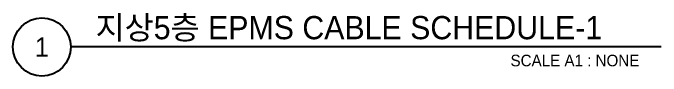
# Model space of a CAD drawing. Header units: millimetres. Extents: x 89450 to 753248, y -530175 to 1209785.
# Drawn here: x 421886 to 447064, y 539025 to 541468 of the extents above; entities that cross this region are included whole.
import ezdxf
from ezdxf.enums import TextEntityAlignment as Align

# ---------------------------------------------------------------- set-up
doc = ezdxf.new("R2010")
doc.units = ezdxf.units.MM
doc.header["$LTSCALE"] = 150
doc.layers.add('-----41 Drawing Title', color=2, linetype='Continuous')
doc.styles.add('ELEC', font='')
doc.styles.get('ELEC').set_extended_font_data('Dotum')

msp = doc.modelspace()

# ---------------------------------------------------------------- linework, layer by layer
at = {"layer": '-----41 Drawing Title', "color": 7}
msp.add_line((447064, 540150), (424136, 540150), dxfattribs=at)
msp.add_circle((423011, 540150), 1125, dxfattribs=at)

# ---------------------------------------------------------------- texts
at = {"layer": '-----41 Drawing Title', "color": 2, "style": 'ELEC'}
msp.add_text('지상5층 EPMS CABLE SCHEDULE-1', height=900, dxfattribs=at).set_placement((425095, 540450))
at = {"layer": '-----41 Drawing Title', "color": 7, "style": 'ELEC'}
msp.add_text('1', height=750, dxfattribs=at).set_placement((423011, 540150), align=Align.MIDDLE)
at = {"layer": '-----41 Drawing Title', "style": 'ELEC'}
msp.add_text('SCALE A1 : NONE', height=450, dxfattribs=at).set_placement((446222, 539400), align=Align.RIGHT)

doc.saveas('drawing.dxf')
